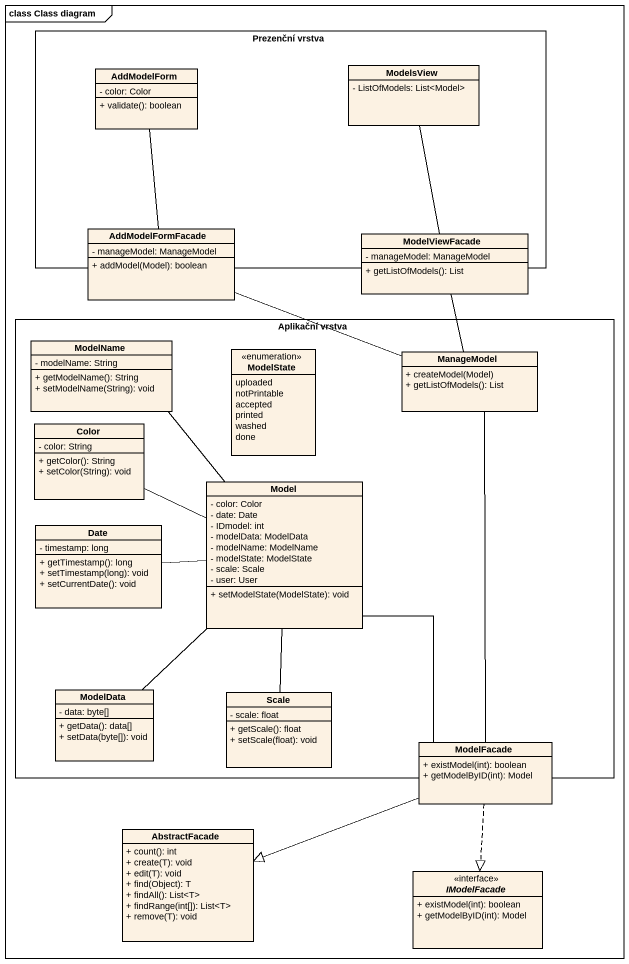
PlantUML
@startuml
mainframe class Class diagram
hide circle
hide empty members
skinparam classAttributeIconSize 0
rectangle "Prezenční vrstva" as Prezenční_vrstva {
  class AddModelForm {
    - color: Color
    + validate(): boolean
  }
  class ModelsView {
    - ListOfModels: List<Model>
  }
}
class AddModelFormFacade {
  - manageModel: ManageModel
  + addModel(Model): boolean
}
class ModelViewFacade {
  - manageModel: ManageModel
  + getListOfModels(): List
}
rectangle "Aplikační vrstva" as Aplikační_vrstva {
  class ModelName {
    - modelName: String
    + getModelName(): String
    + setModelName(String): void
  }
  enum ModelState {
    uploaded
    notPrintable
    accepted
    printed
    washed
    done
  }
  class ManageModel {
    + createModel(Model)
    + getListOfModels(): List
  }
  class Color {
    - color: String
    + getColor(): String
    + setColor(String): void
  }
  class Model {
    - color: Color
    - date: Date
    - IDmodel: int
    - modelData: ModelData
    - modelName: ModelName
    - modelState: ModelState
    - scale: Scale
    - user: User
    + setModelState(ModelState): void
  }
  class Date {
    - timestamp: long
    + getTimestamp(): long
    + setTimestamp(long): void
    + setCurrentDate(): void
  }
  class ModelData {
    - data: byte[]
    + getData(): data[]
    + setData(byte[]): void
  }
  class "Scale" as Scale_ {
    - scale: float
    + getScale(): float
    + setScale(float): void
  }
}
class ModelFacade {
  + existModel(int): boolean
  + getModelByID(int): Model
}
class AbstractFacade {
  + count(): int
  + create(T): void
  + edit(T): void
  + find(Object): T
  + findAll(): List<T>
  + findRange(int[]): List<T>
  + remove(T): void
}
interface IModelFacade <<interface>> {
  + existModel(int): boolean
  + getModelByID(int): Model
}
AddModelForm -- AddModelFormFacade
ModelsView -- ModelViewFacade
AddModelFormFacade -right- ManageModel
ModelViewFacade -- ManageModel
ModelName -- Model
ManageModel -- ModelFacade
Color -right- Model
Model -- ModelFacade
Date -right- Model
ModelData -up- Model
Scale_ -up- Model
ModelFacade -left-|> AbstractFacade
ModelFacade ..|> IModelFacade
@enduml
